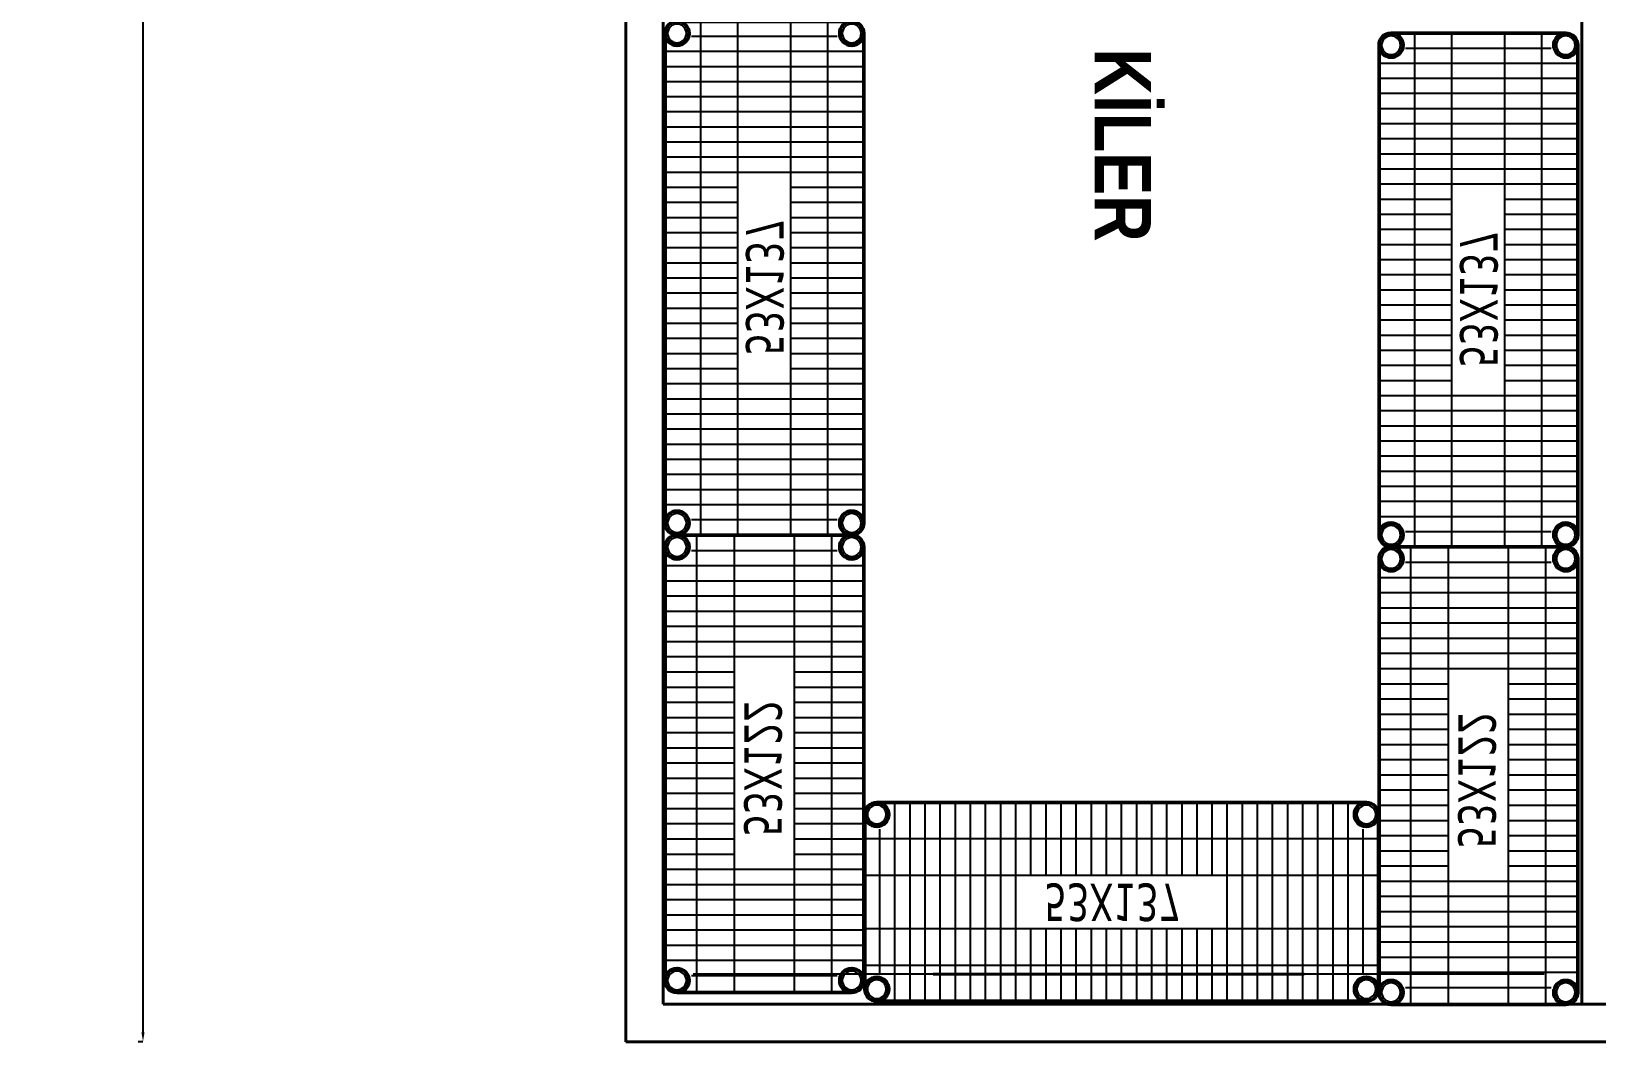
# Model space of a CAD drawing. Header units: centimetres. Extents: x 3125 to 7752, y 12316 to 13705.
# Drawn here: x 3125.2 to 3542.8, y 12317.3 to 12586.8 of the extents above; entities that cross this region are included whole.
import ezdxf

# ---------------------------------------------------------------- set-up
doc = ezdxf.new("R2010")
doc.units = ezdxf.units.CM
for name, color, linetype, lineweight in [('A_text', 7, 'Continuous', 9), ('continious', 7, 'Continuous', 50), ('continious2', 253, 'Continuous', 25), ('DUVAR', 1, 'Continuous', 40)]:
    doc.layers.add(name, color=color, linetype=linetype, lineweight=lineweight)
doc.layers.add('SOĞUK ODA PANELİ', color=50, linetype='Continuous')
doc.styles.add('GZP', font='ARIALN.TTF')
doc.styles.get("Standard").update_dxf_attribs({"font": 'arial.ttf'})
doc.styles.add('STYLE1', font='tahoma.ttf', dxfattribs={"height": 18})
doc.dimstyles.new('ISO-25', dxfattribs={"dimtxt": 2.5, "dimasz": 2.5, "dimexe": 1.25, "dimexo": 0.625, "dimtad": 1, "dimtxsty": 'Standard', "dimcen": 2.5, "dimadec": 0, "dimazin": 0, "dimtfac": 1, "dimtmove": 0, "dimatfit": 3, "dimfxl": 1, "dimarcsym": 0})

# ---------------------------------------------------------------- blocks, each defined once
blk = doc.blocks.new('A$C53276CB1')
for p, q in [((118.8, 53), (3.2, 53)), ((0, 49.79), (0, 3.2)), ((122, 49.79), (122, 3.2)), ((118.8, 0), (3.2, 0))]:
    blk.add_line(p, q)
for centre in [(3.2, 49.8), (118.8, 49.8), (3.2, 3.2), (118.8, 3.2)]:
    blk.add_circle(centre, 3.2)
at = {"layer": 'continious2'}
for p, q in [((8.48, 53), (8.48, 0)), ((12.53, 53), (12.53, 0)), ((16.58, 53), (16.58, 0)), ((20.63, 53), (20.63, 0)), ((24.68, 53), (24.68, 0)), ((28.73, 53), (28.73, 0)), ((32.78, 53), (32.78, 0)), ((36.83, 53), (36.83, 34.5)), ((40.88, 53), (40.88, 34.5)), ((44.93, 53), (44.93, 34.5)), ((48.98, 53), (48.98, 34.5)), ((53.03, 53), (53.03, 34.5)), ((57.08, 53), (57.08, 34.5)), ((61.13, 53), (61.13, 34.5)), ((65.18, 53), (65.18, 34.5)), ((69.23, 53), (69.23, 34.5)), ((73.28, 53), (73.28, 34.5)), ((77.33, 53), (77.33, 34.5)), ((81.38, 53), (81.38, 34.5)), ((85.43, 53), (85.43, 34.5)), ((89.48, 53), (89.48, 0)), ((93.53, 53), (93.53, 0)), ((97.58, 53), (97.58, 0)), ((101.63, 53), (101.63, 0)), ((105.68, 53), (105.68, 0)), ((109.73, 53), (109.73, 0)), ((113.78, 53), (113.78, 0)), ((0, 44.5), (122, 44.5)), ((4.43, 45.91), (4.43, 7.09)), ((117.83, 45.91), (117.83, 7.09)), ((0, 34.5), (122, 34.5)), ((0, 18.5), (122, 18.5)), ((36.83, 18.5), (36.83, 0)), ((40.88, 18.5), (40.88, 0)), ((44.93, 18.5), (44.93, 0)), ((48.98, 18.5), (48.98, 0)), ((53.03, 18.5), (53.03, 0)), ((57.08, 18.5), (57.08, 0)), ((61.13, 18.5), (61.13, 0)), ((65.18, 18.5), (65.18, 0)), ((69.23, 18.5), (69.23, 0)), ((73.28, 18.5), (73.28, 0)), ((77.33, 18.5), (77.33, 0)), ((81.38, 18.5), (81.38, 0)), ((85.43, 18.5), (85.43, 0)), ((0, 8.5), (122, 8.5))]:
    blk.add_line(p, q, dxfattribs=at)
for centre in [(3.2, 49.8), (118.8, 49.8), (3.2, 3.2), (118.8, 3.2)]:
    blk.add_circle(centre, 2.5, dxfattribs=at)
at = {"style": 'STYLE1', "width": 0.8}
blk.add_text('53X122', height=10, dxfattribs=at).set_placement((41.61, 21.15))
blk = doc.blocks.new('A$C0B025A11')
for p, q in [((133.8, 53), (3.2, 53)), ((0, 49.79), (0, 3.2)), ((137, 49.79), (137, 3.2)), ((133.8, 0), (3.2, 0))]:
    blk.add_line(p, q)
for centre in [(3.2, 49.8), (133.8, 49.8), (3.2, 3.2), (133.8, 3.2)]:
    blk.add_circle(centre, 3.2)
at = {"layer": 'continious2'}
for p, q in [((8.05, 53), (8.05, 0)), ((12.08, 53), (12.08, 0)), ((16.11, 53), (16.11, 0)), ((20.14, 53), (20.14, 0)), ((24.17, 53), (24.17, 0)), ((28.2, 53), (28.2, 0)), ((32.23, 53), (32.23, 0)), ((36.26, 53), (36.26, 0)), ((40.29, 53), (40.29, 0)), ((44.32, 53), (44.32, 33.58)), ((48.35, 53), (48.35, 33.58)), ((52.38, 53), (52.38, 33.58)), ((56.41, 53), (56.41, 33.58)), ((60.44, 53), (60.44, 33.58)), ((64.47, 53), (64.47, 33.58)), ((68.5, 53), (68.5, 33.58)), ((72.53, 53), (72.53, 33.58)), ((76.56, 53), (76.56, 33.58)), ((80.59, 53), (80.59, 33.58)), ((84.62, 53), (84.62, 33.58)), ((88.65, 53), (88.65, 33.58)), ((92.68, 53), (92.68, 33.58)), ((96.71, 53), (96.71, 0)), ((100.74, 53), (100.74, 0)), ((104.77, 53), (104.77, 0)), ((108.8, 53), (108.8, 0)), ((112.83, 53), (112.83, 0)), ((116.86, 53), (116.86, 0)), ((120.89, 53), (120.89, 0)), ((124.92, 53), (124.92, 0)), ((128.95, 53), (128.95, 0)), ((0, 43.43), (137, 43.43)), ((4.02, 45.9), (4.02, 7.09)), ((132.98, 45.9), (132.98, 7.09)), ((0, 33.58), (137, 33.58)), ((0, 19.41), (137, 19.41)), ((44.32, 19.41), (44.32, 0)), ((48.35, 19.41), (48.35, 0)), ((52.38, 19.41), (52.38, 0)), ((56.41, 19.41), (56.41, 0)), ((60.44, 19.41), (60.44, 0)), ((64.47, 19.41), (64.47, 0)), ((68.5, 19.41), (68.5, 0)), ((72.53, 19.41), (72.53, 0)), ((76.56, 19.41), (76.56, 0)), ((80.59, 19.41), (80.59, 0)), ((84.62, 19.41), (84.62, 0)), ((88.65, 19.41), (88.65, 0)), ((92.68, 19.41), (92.68, 0)), ((0, 9.57), (137, 9.57))]:
    blk.add_line(p, q, dxfattribs=at)
for centre in [(3.2, 49.8), (133.8, 49.8), (3.2, 3.2), (133.8, 3.2)]:
    blk.add_circle(centre, 2.5, dxfattribs=at)
at = {"style": 'STYLE1', "width": 0.8}
blk.add_text('53X137', height=10, dxfattribs=at).set_placement((47.88, 21.63))
blk = doc.blocks.new('*D59')
at = {"layer": 'Defpoints', "color": 0, "transparency": 16777216}
for p in [(3293.78, 13468.33), (3155, 12317.33), (3283.78, 12317.33)]:
    blk.add_point(p, dxfattribs=at)
at = {"layer": 'DUVAR', "color": 0, "lineweight": -2, "transparency": 16777216}
for p, q in [((3155, 13468.33), (3153.75, 13468.33)), ((3155, 13465.83), (3155, 12319.83)), ((3155, 12317.33), (3153.75, 12317.33))]:
    blk.add_line(p, q, dxfattribs=at)
at = {"layer": 'DUVAR', "color": 0, "transparency": 16777216}
for points in [[(3154.58, 13465.83), (3155.42, 13465.83), (3155, 13468.33)], [(3154.58, 12319.83), (3155.42, 12319.83), (3155, 12317.33)]]:
    blk.add_solid(points, dxfattribs=at)
at = {"layer": 'DUVAR', "color": 0, "transparency": 16777216, "insert": (3141.61, 12892.83), "char_height": 25, "attachment_point": 5, "rotation": 90}
blk.add_mtext('1151', dxfattribs=at)

msp = doc.modelspace()

# ---------------------------------------------------------------- linework, layer by layer
at = {"layer": 'DUVAR', "color": 5}
for p, q in [((3283.78, 12759.31), (3283.78, 12317.33)), ((3293.78, 12718.71), (3293.78, 12327.33)), ((3538.78, 12327.33), (3538.78, 12718.71)), ((3464.78, 12335.33), (3365.78, 12335.33)), ((3293.78, 12327.33), (3731.78, 12327.33)), ((3536.78, 12327.33), (3301.78, 12327.33)), ((3536.78, 12327.33), (3731.78, 12327.33)), ((3283.78, 12317.33), (5191.28, 12317.33))]:
    msp.add_line(p, q, dxfattribs=at)
at = {"layer": 'SOĞUK ODA PANELİ'}
msp.add_line((3528.78, 12335.33), (3301.78, 12335.33), dxfattribs=at)

# ---------------------------------------------------------------- block references
at = {"layer": 'continious', "lineweight": -2, "xscale": -1}
for name, p, rotation in [('A$C0B025A11', (3294.25, 12452.46), 270), ('A$C0B025A11', (3484.72, 12449.29), 270), ('A$C53276CB1', (3294.25, 12330.46), 270), ('A$C53276CB1', (3484.72, 12327.29), 270), ('A$C0B025A11', (3347.54, 12381.13), 180)]:
    msp.add_blockref(name, p, dxfattribs=dict(at, rotation=rotation))

# ---------------------------------------------------------------- texts
at = {"layer": 'A_text', "insert": (3423.9, 12530.71), "char_height": 15, "attachment_point": 3, "rotation": 270, "style": 'GZP'}
msp.add_mtext_dynamic_manual_height_columns('{\\fArial Narrow|b1|i0|c162|p34;KİLER}', width=187.0193, gutter_width=12.5, heights=[0], dxfattribs=at)

# ---------------------------------------------------------------- dimensions: what is measured, and where the dimension line sits
at = {"layer": 'DUVAR', "color": 5}
dim = msp.add_linear_dim(base=(3155, 12317.33), p1=(3293.78, 13468.33), p2=(3283.78, 12317.33), angle=90, dimstyle='ISO-25', override={"dimtxt": 25, "dimdec": 0, "dimtdec": 0, "dimfxl": 0.0025, "dimfxlon": 1}, dxfattribs=at)
dim.commit()
dim.dimension.update_dxf_attribs({"geometry": '*D59', "text_midpoint": (3141.61, 12892.83)})

doc.saveas('drawing.dxf')
